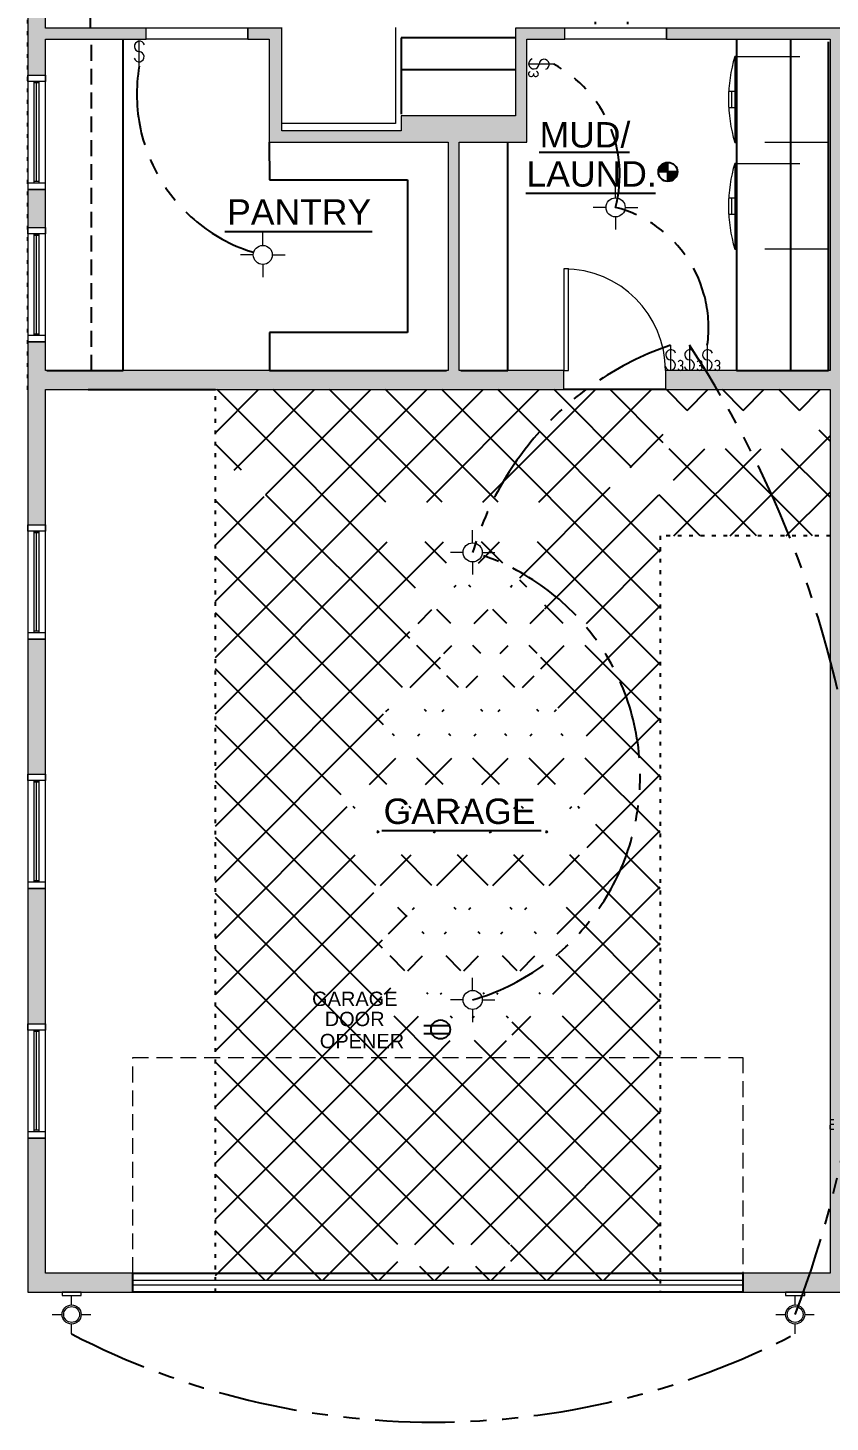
# Model space of a CAD drawing. Header units: inches. Extents: x -28708 to -16583, y 64755 to 66587.
# Drawn here: x -19912 to -19659.5, y 65619.4 to 66058.1 of the extents above; entities that cross this region are included whole.
import ezdxf

# ---------------------------------------------------------------- set-up
doc = ezdxf.new("R2010")
doc.units = ezdxf.units.IN
doc.header["$LTSCALE"] = 20
doc.header["$MEASUREMENT"] = 0
for name, pattern in [('Dashed Medium', [8, 2, -4, 2]), ('Dashed Small', [4, 1, -2, 1]), ('HIDDEN', [0.375, 0.25, -0.125]), ('PHANTOM', [2.5, 1.25, -0.25, 0.25, -0.25, 0.25, -0.25]), ('Solid', [0])]:
    doc.linetypes.add(name, pattern=pattern)
for name, color, linetype in [('BEAM', 1, 'HIDDEN'), ('CABINETS', 1, 'Continuous'), ('DOOR', 3, 'Continuous'), ('ELECTRICAL FIXTURES', 1, 'Continuous'), ('ELEVATION LINES', 8, 'HIDDEN'), ('HATCH', 9, 'Continuous'), ('OPENINGS', 1, 'HIDDEN'), ('SHELF', 1, 'Continuous'), ('TEXT', 3, 'Continuous'), ('WALL', 5, 'Continuous'), ('WINDOW', 2, 'Continuous')]:
    doc.layers.add(name, color=color, linetype=linetype)
for name, color, linetype, lineweight in [('Electrical', 1, 'Continuous', 25), ('FIXTURES_ INTERIOR', 1, 'Continuous', 5), ('SPWALL_OUTLINE', 7, 'Continuous', 0)]:
    doc.layers.add(name, color=color, linetype=linetype, lineweight=lineweight)
doc.styles.add('Arial', font='arial.ttf')

# ---------------------------------------------------------------- blocks, each defined once
blk = doc.blocks.new('A$C20AB7A1B')
at = {"layer": 'FIXTURES_ INTERIOR', "linetype": 'Solid'}
for p, q in [((7, 10), (7, 14)), ((4, 7), (0, 7)), ((10, 7), (14, 7)), ((7, 4), (7, 0))]:
    blk.add_line(p, q, dxfattribs=at)
blk.add_circle((7, 7), 3, dxfattribs=at)
blk = doc.blocks.new('A$C36670C99')
at = {"layer": 'FIXTURES_ INTERIOR', "color": 1, "linetype": 'Solid'}
for p, q in [((6.12, 12.12), (6.12, 9)), ((13.12, 9), (12.12, 9)), ((12.12, 9), (12.12, 3)), ((13.12, 3), (13.12, 9)), ((0, 6), (3.12, 6)), ((9.12, 6), (12.12, 6)), ((6.12, 3), (6.12, 0)), ((12.12, 3), (13.12, 3))]:
    blk.add_line(p, q, dxfattribs=at)
for radius in [3, 3, 2.5]:
    blk.add_circle((6.12, 6), radius, dxfattribs=at)
blk = doc.blocks.new('A$C2F242836')
at = {"layer": 'FIXTURES_ INTERIOR', "linetype": 'Solid'}
blk.add_line((1.62, 0), (1.62, 8), dxfattribs=at)
for centre, radius, start, end in [((1.53, 3.02), 1.61, 198.6673, 86.5257), ((1.7, 6.25), 1.63, 17.9114, 267.2774)]:
    blk.add_arc(centre, radius, start, end, dxfattribs=at)
blk = doc.blocks.new('A$C74785D02')
at = {"layer": 'FIXTURES_ INTERIOR', "linetype": 'Solid'}
for p, q in [((8, 3.92), (0, 3.92)), ((1.62, 0.92), (1.62, 0.54))]:
    blk.add_line(p, q, dxfattribs=at)
for centre, radius, start, end in [((1.75, 4), 1.63, 107.9114, 357.2774), ((4.98, 3.82), 1.61, 288.6673, 176.5257), ((0.87, 0.79), 0.792, 108.2098, 341.7902), ((2.38, 0.79), 0.792, 198.2098, 71.7902)]:
    blk.add_arc(centre, radius, start, end, dxfattribs=at)
blk = doc.blocks.new('A$C333D1DB0')
at = {"layer": 'ELECTRICAL FIXTURES', "linetype": 'Solid'}
for p, q in [((3, 4.5), (0.44, 4.5)), ((0.75, 4.88), (3, 4.88)), ((3, 5.25), (1.13, 5.25)), ((1.63, 5.63), (3, 5.63)), ((3, 0), (3, 6)), ((6, 3), (0, 3)), ((0.13, 3.75), (3, 3.75)), ((3, 3.38), (0.13, 3.38)), ((3, 4.13), (0.25, 4.13)), ((5.88, 2.63), (3, 2.63)), ((3, 2.25), (5.88, 2.25)), ((5.75, 1.88), (3, 1.88)), ((5.56, 1.5), (3, 1.5)), ((5.25, 1.13), (3, 1.13)), ((3, 0.75), (4.88, 0.75)), ((4.38, 0.38), (3, 0.38))]:
    blk.add_line(p, q, dxfattribs=at)
blk.add_circle((3, 3), 3, dxfattribs=at)
blk = doc.blocks.new('A$C0254429E')
at = {"layer": 'ELECTRICAL FIXTURES', "linetype": 'Solid'}
for p, q in [((0, 4.25), (7.87, 4.25)), ((0, 1.75), (7.87, 1.75))]:
    blk.add_line(p, q, dxfattribs=at)
blk.add_circle((5.25, 3), 3, dxfattribs=at)
blk = doc.blocks.new('A$C5BAE7CA6')
at = {"layer": 'WALL', "linetype": 'Continuous', "lineweight": 0}
for points in [[(0, 394.26), (3.96, 395.42), (5.5, 397.76), (5.5, 440.51), (0, 440.51)], [(0, 383.01), (5.5, 383.01), (5.5, 394.26), (3.96, 395.42), (0, 394.26)], [(37.22, 394.26), (37.22, 397.76), (5.5, 397.76), (3.96, 395.42), (5.5, 394.26)], [(75.97, 394.26), (79.97, 397.76), (69.22, 397.76), (69.22, 394.26)], [(75.97, 361.94), (79.97, 365.44), (79.97, 397.76), (75.97, 394.26)], [(168.97, 394.25), (168.97, 397.75), (153.5, 397.75), (157, 394.25)], [(153.5, 370.19), (157, 361.94), (157, 394.25), (153.5, 397.75)], [(252.5, 394.25), (258, 397.75), (200.97, 397.75), (200.97, 394.25)], [(258, 397.75), (252.5, 394.25), (252.5, 290.01), (253.83, 286.01), (258, 284.01)], [(132.25, 361.94), (133.42, 364.4), (132.25, 370.19), (117.51, 370.19), (117.51, 365.44), (117.51, 361.94)], [(157, 361.94), (153.5, 370.19), (132.25, 370.19), (133.42, 364.4), (135.75, 361.94)], [(117.51, 361.94), (117.51, 365.44), (79.97, 365.44), (75.97, 361.94)], [(132.25, 290.01), (133.42, 288.3), (135.75, 290.01), (135.75, 361.94), (133.42, 364.4), (132.25, 361.94)], [(0, 335.01), (5.5, 335.01), (5.5, 347.01), (0, 347.01)], [(0, 284.01), (4.17, 286.01), (5.5, 290.01), (5.5, 299.01), (0, 299.01)], [(132.25, 284.01), (133.42, 288.3), (132.25, 290.01), (5.5, 290.01), (4.17, 286.01), (5.5, 284.01)], [(168.69, 284.01), (168.69, 290.01), (135.75, 290.01), (133.42, 288.3), (132.25, 284.01)], [(252.5, 284.01), (253.83, 286.01), (252.5, 290.01), (200.69, 290.01), (200.69, 284.01)], [(0, 241.5), (5.5, 241.5), (5.5, 284.01), (4.17, 286.01), (0, 284.01)], [(258, 284.01), (253.83, 286.01), (252.5, 284.01), (252.5, 156.01), (256.67, 158.01), (258, 162.01)], [(0, 163), (5.5, 163), (5.5, 205.5), (0, 205.5)], [(258, 156.01), (256.67, 158.01), (252.5, 156.01), (252.5, 6.01), (258, 0.01)], [(0, 84.5), (5.5, 84.5), (5.5, 127), (0, 127)], [(0, 0.01), (5.5, 6.01), (5.5, 48.5), (0, 48.5)], [(33, 0.01), (33, 6.01), (5.5, 6.01), (0, 0.01)], [(258, 0.01), (252.5, 6.01), (225, 6.01), (225, 0.01)]]:
    blk.add_hatch(color=9, dxfattribs=at).paths.add_polyline_path(points, flags=0)
at = {"layer": 'BEAM', "color": 9, "linetype": 'Dashed Small', "ltscale": 0.04}
for p, q in [((178.5, 654.19), (178.5, 397.75)), ((188.72, 654.19), (188.72, 397.75))]:
    blk.add_line(p, q, dxfattribs=at)
at = {"layer": 'CABINETS', "color": 9, "linetype": 'Solid'}
for p, q in [((19.69, 397.76), (20, 434.51)), ((30.02, 290.01), (30.02, 394.26)), ((153.5, 394.71), (117.51, 394.71)), ((117.51, 394.71), (117.51, 370.69)), ((223, 394.25), (223, 290)), ((240, 394.25), (240, 290.01)), ((252, 290), (252, 393.44)), ((153.5, 384.69), (117.51, 384.69)), ((151.01, 290), (151.01, 361.94)), ((6, 290.01), (30.02, 290.01)), ((136.25, 290), (151.01, 290)), ((223, 290), (252, 290))]:
    blk.add_line(p, q, dxfattribs=at)
at = {"layer": 'CABINETS', "color": 9, "linetype": 'HIDDEN'}
blk.add_line((20.02, 290.01), (20.02, 394.26), dxfattribs=at)
at = {"layer": 'DOOR', "color": 9, "linetype": 'ByBlock', "lineweight": -2}
for p, q in [((200.69, 284.01), (168.69, 284.01)), ((33, 6.01), (225, 6.01)), ((33, 0.01), (33, 6.01)), ((225, 6.01), (225, 0.01)), ((225, 0.01), (33, 0.01))]:
    blk.add_line(p, q, dxfattribs=at)
at = {"layer": 'DOOR', "color": 9, "linetype": 'Continuous', "lineweight": 0}
for points in [[(168.69, 290.01), (170.19, 290.01), (170.19, 322.01), (168.69, 322.01)], [(225, 3.76), (225, 2.26), (33, 2.26), (33, 3.76)]]:
    blk.add_lwpolyline(points, close=True, dxfattribs=at)
at = {"layer": 'DOOR', "color": 9, "linetype": 'HIDDEN', "lineweight": 0}
blk.add_lwpolyline([(33, 6.01), (33, 73.89), (225, 73.89), (225, 6.01)], dxfattribs=at)
at = {"layer": 'DOOR', "color": 9, "linetype": 'Continuous', "lineweight": 0}
blk.add_arc((168.69, 290.01), 32, 0, 90, dxfattribs=at)
at = {"layer": 'FIXTURES_ INTERIOR', "color": 9, "linetype": 'Solid'}
for p, q in [((79.97, 367.77), (79.97, 398.01)), ((115.72, 398.01), (115.72, 367.77)), ((223, 388.82), (222.5, 388.82)), ((222.5, 388.82), (222.5, 361.82)), ((223, 377.82), (220.57, 377.82)), ((221.5, 377.82), (221.5, 372.82)), ((220.57, 372.82), (223, 372.82)), ((115.72, 367.77), (79.97, 367.77)), ((222.5, 361.82), (223, 361.82)), ((223, 355.22), (222.5, 355.22)), ((222.5, 355.22), (222.5, 328.22)), ((223, 344.22), (220.57, 344.22)), ((221.5, 344.22), (221.5, 339.22)), ((220.57, 339.22), (223, 339.22)), ((222.5, 328.22), (223, 328.22))]:
    blk.add_line(p, q, dxfattribs=at)
at = {"layer": 'FIXTURES_ INTERIOR', "color": 9, "linetype": 'Dashed Small'}
for p, q in [((223, 361.82), (223, 388.82)), ((223, 388.82), (252, 388.82)), ((252, 388.82), (252, 361.82)), ((252, 361.82), (223, 361.82)), ((223, 328.22), (223, 355.22)), ((223, 355.22), (252, 355.22)), ((252, 355.22), (252, 328.22)), ((252, 328.22), (223, 328.22))]:
    blk.add_line(p, q, dxfattribs=at)
at = {"layer": 'FIXTURES_ INTERIOR', "color": 9, "linetype": 'Solid'}
for centre in [(267.06, 375.32), (267.06, 341.72)]:
    blk.add_arc(centre, 46.56, 163.1461, 196.8539, dxfattribs=at)
at = {"layer": 'HATCH', "color": 9, "linetype": 'ByBlock', "lineweight": -2}
for p, q in [((59.02, 270.44), (72.58, 284.01)), ((59.02, 217.41), (125.61, 284.01)), ((59.02, 199.73), (143.29, 284.01)), ((121.98, 221.57), (59.54, 284.01)), ((64.92, 258.67), (90.26, 284.01)), ((74.94, 251.02), (107.93, 284.01)), ((112.67, 248.56), (77.22, 284.01)), ((130.35, 248.56), (94.9, 284.01)), ((148.02, 248.56), (112.58, 284.01)), ((125.52, 248.56), (160.97, 284.01)), ((199.02, 215.24), (130.25, 284.01)), ((143.2, 248.56), (178.64, 284.01)), ((199.02, 232.92), (147.93, 284.01)), ((160.87, 248.56), (196.32, 284.01)), ((190.04, 259.57), (165.61, 284.01)), ((199.97, 267.32), (183.29, 284.01)), ((207.48, 277.49), (200.97, 284.01)), ((207.48, 277.49), (214, 284.01)), ((225.16, 277.49), (218.64, 284.01)), ((225.16, 277.49), (231.68, 284.01)), ((242.84, 277.49), (236.32, 284.01)), ((242.84, 277.49), (249.35, 284.01)), ((189.57, 259.57), (199.97, 269.98)), ((221.03, 238), (252.5, 269.47)), ((252.5, 267.83), (249.07, 271.26)), ((67.2, 258.67), (59.02, 266.86)), ((229.29, 238), (201.86, 265.44)), ((203.24, 255.57), (213.11, 265.44)), ((203.35, 238), (230.79, 265.44)), ((246.97, 238), (219.53, 265.44)), ((252.5, 250.15), (237.21, 265.44)), ((59.02, 235.09), (74.36, 250.43)), ((120.2, 205.68), (74.94, 250.93)), ((154.82, 224.83), (183.29, 253.29)), ((162.73, 215.06), (198.58, 250.91)), ((211.62, 238), (198.71, 250.91)), ((238.7, 238), (252.5, 251.79)), ((117.89, 190.3), (59.02, 249.18)), ((59.02, 182.05), (113.11, 236.15)), ((59.02, 164.38), (130.79, 236.15)), ((131.77, 229.46), (125.08, 236.15)), ((141.78, 229.46), (148.47, 236.15)), ((149.44, 229.46), (142.76, 236.15)), ((199.02, 197.57), (160.43, 236.15)), ((175.82, 210.47), (199.02, 233.67)), ((111.97, 178.54), (59.02, 231.5)), ((157.05, 221.86), (154.82, 224.08)), ((134.17, 221.86), (134.8, 222.48)), ((139.37, 221.86), (138.75, 222.48)), ((151.85, 221.86), (152.47, 222.48)), ((168.43, 210.47), (162.73, 216.18)), ((166.93, 183.9), (199.02, 215.99)), ((113.03, 159.81), (59.02, 213.82)), ((122.79, 210.47), (127.19, 214.88)), ((133.08, 210.47), (128.67, 214.88)), ((140.47, 210.47), (144.87, 214.88)), ((150.75, 210.47), (146.35, 214.88)), ((158.14, 210.47), (162.55, 214.88)), ((59.02, 146.7), (120.2, 207.88)), ((129.82, 196.05), (122.38, 203.49)), ((130.97, 200.98), (133.48, 203.49)), ((142.57, 200.98), (140.06, 203.49)), ((148.65, 200.98), (151.16, 203.49)), ((160.25, 200.98), (157.74, 203.49)), ((161.48, 196.13), (168.84, 203.49)), ((199.02, 179.89), (175.42, 203.49)), ((120.3, 190.3), (129.82, 199.83)), ((199.02, 162.21), (161.48, 199.74)), ((175.8, 175.1), (199.02, 198.31)), ((98.61, 156.55), (59.02, 196.14)), ((135.57, 190.3), (131.88, 193.99)), ((137.97, 190.3), (141.67, 193.99)), ((153.25, 190.3), (149.56, 193.99)), ((155.65, 190.3), (159.34, 193.99)), ((59.02, 129.02), (111.97, 181.98)), ((112.7, 182.7), (113.61, 183.61)), ((125.49, 182.7), (124.87, 183.32)), ((130.37, 182.7), (130.99, 183.32)), ((143.17, 182.7), (142.55, 183.32)), ((148.05, 182.7), (148.67, 183.32)), ((160.85, 182.7), (160.23, 183.32)), ((165.73, 182.7), (166.35, 183.32)), ((175.09, 156.71), (199.02, 180.63)), ((109.48, 128), (59.02, 178.47)), ((115.42, 175.1), (114.8, 175.72)), ((122.77, 175.1), (123.39, 175.72)), ((133.1, 175.1), (132.48, 175.72)), ((140.45, 175.1), (141.07, 175.72)), ((150.77, 175.1), (150.16, 175.72)), ((158.12, 175.1), (158.74, 175.72)), ((168.45, 175.1), (167.83, 175.72)), ((107.48, 159.81), (115.78, 168.11)), ((130.71, 159.81), (122.4, 168.11)), ((125.15, 159.81), (133.46, 168.11)), ((148.39, 159.81), (140.08, 168.11)), ((142.83, 159.81), (151.14, 168.11)), ((166.07, 159.81), (157.76, 168.11)), ((160.51, 159.81), (168.82, 168.11)), ((199.02, 144.53), (175.44, 168.11)), ((175.99, 139.93), (199.02, 162.96)), ((111.58, 108.23), (59.02, 160.79)), ((59.02, 111.34), (100.49, 152.82)), ((102.96, 152.2), (102.34, 152.82)), ((117.55, 152.2), (118.17, 152.82)), ((120.64, 152.2), (120.02, 152.82)), ((135.23, 152.2), (135.85, 152.82)), ((138.31, 152.2), (137.7, 152.82)), ((152.91, 152.2), (153.53, 152.82)), ((155.99, 152.2), (155.37, 152.82)), ((170.58, 152.2), (171.2, 152.82)), ((173.67, 152.2), (173.05, 152.82)), ((110.56, 144.6), (109.94, 145.22)), ((109.95, 144.6), (110.57, 145.22)), ((127.62, 144.6), (128.24, 145.22)), ((128.24, 144.6), (127.62, 145.22)), ((145.3, 144.6), (145.92, 145.22)), ((145.92, 144.6), (145.3, 145.22)), ((162.98, 144.6), (163.6, 145.22)), ((163.6, 144.6), (162.98, 145.22)), ((166.54, 112.8), (199.02, 145.28)), ((199.02, 126.86), (178.73, 147.14)), ((111.43, 90.7), (59.02, 143.11)), ((59.02, 93.67), (102.96, 137.61)), ((111.03, 128), (120.64, 137.61)), ((127.16, 128), (117.55, 137.61)), ((128.71, 128), (138.32, 137.61)), ((144.84, 128), (135.23, 137.61)), ((146.38, 128), (156, 137.61)), ((162.51, 128), (152.9, 137.61)), ((164.06, 128), (173.67, 137.61)), ((199.02, 109.18), (170.58, 137.61)), ((165.24, 93.82), (199.02, 127.6)), ((59.02, 75.99), (108.86, 125.84)), ((110.56, 73.89), (59.02, 125.43)), ((113.5, 112.8), (119.41, 118.7)), ((119.41, 118.08), (116.46, 121.02)), ((121.1, 120.4), (121.73, 121.02)), ((134.76, 120.4), (134.14, 121.02)), ((138.78, 120.4), (139.4, 121.02)), ((152.44, 120.4), (151.82, 121.02)), ((156.46, 120.4), (157.08, 121.02)), ((199.02, 91.5), (169.5, 121.02)), ((74.59, 73.89), (111.58, 110.87)), ((124.69, 112.8), (124.07, 113.42)), ((131.18, 112.8), (131.8, 113.42)), ((142.36, 112.8), (141.74, 113.42)), ((148.86, 112.8), (149.48, 113.42)), ((160.04, 112.8), (159.42, 113.42)), ((162.98, 73.89), (199.02, 109.92)), ((92.89, 73.89), (59.02, 107.76)), ((118.62, 101.18), (113.99, 105.81)), ((119.57, 101.18), (124.2, 105.81)), ((136.3, 101.18), (131.67, 105.81)), ((137.25, 101.18), (141.87, 105.81)), ((153.98, 101.18), (149.35, 105.81)), ((154.92, 101.18), (159.55, 105.81)), ((198.95, 73.89), (167.03, 105.81)), ((92.27, 73.89), (111.43, 93.05)), ((112.21, 93.82), (114.22, 95.84)), ((125.98, 93.82), (125.61, 94.2)), ((129.88, 93.82), (130.26, 94.2)), ((143.66, 93.82), (143.28, 94.2)), ((147.56, 93.82), (147.94, 94.2)), ((161.34, 93.82), (160.96, 94.2)), ((180.66, 73.89), (199.02, 92.24)), ((75.21, 73.89), (59.02, 90.08)), ((109.95, 73.89), (122.9, 86.84)), ((128.24, 73.89), (115.29, 86.84)), ((133.6, 86.21), (132.97, 86.84)), ((139.95, 86.21), (140.58, 86.84)), ((151.28, 86.21), (150.64, 86.84)), ((152.45, 81.04), (158.25, 86.84)), ((163.6, 73.89), (152.45, 85.03)), ((181.27, 73.89), (168.32, 86.84)), ((127.63, 73.89), (132.96, 79.22)), ((145.92, 73.89), (140.58, 79.22)), ((145.3, 73.89), (150.64, 79.22)), ((59.02, 58.31), (74.59, 73.89)), ((59.02, 40.63), (92.27, 73.89)), ((59.02, 22.96), (109.95, 73.89)), ((59.02, 5.28), (127.63, 73.89)), ((116.43, 14.99), (59.02, 72.4)), ((75.17, 3.76), (145.3, 73.89)), ((134.03, 15.06), (75.21, 73.89)), ((92.85, 3.76), (162.98, 73.89)), ((151.71, 15.06), (92.89, 73.89)), ((180.7, 3.76), (110.56, 73.89)), ((121.83, 15.06), (180.66, 73.89)), ((198.37, 3.76), (128.24, 73.89)), ((139.51, 15.06), (198.34, 73.89)), ((199.02, 20.79), (145.92, 73.89)), ((199.02, 38.47), (163.6, 73.89)), ((199.02, 56.14), (181.27, 73.89)), ((198.34, 73.89), (199.02, 74.57)), ((199.02, 73.82), (198.95, 73.89)), ((109.98, 3.76), (59.02, 54.72)), ((151.96, 9.83), (199.02, 56.89)), ((92.31, 3.76), (59.02, 37.05)), ((163.56, 3.76), (199.02, 39.21)), ((74.63, 3.76), (59.02, 19.37)), ((181.24, 3.76), (199.02, 21.53)), ((163.02, 3.76), (151.96, 14.82)), ((110.53, 3.76), (116.43, 9.66)), ((127.66, 3.76), (123.34, 8.08)), ((128.2, 3.76), (132.53, 8.08)), ((145.34, 3.76), (141.02, 8.08)), ((145.88, 3.76), (150.2, 8.08)), ((198.91, 3.76), (199.02, 3.86))]:
    blk.add_line(p, q, dxfattribs=at)
at = {"layer": 'HATCH', "color": 9, "linetype": 'Solid'}
blk.add_solid([(252.5, 56.26), (252.5, 50.76), (258, 56.26), (258, 50.76)], dxfattribs=at)
at = {"layer": 'OPENINGS', "color": 9, "linetype": 'Continuous', "lineweight": 0}
for p, q in [((69.22, 397.76), (37.22, 397.76)), ((37.22, 394.26), (37.22, 397.76)), ((69.22, 394.26), (69.22, 397.76)), ((200.97, 397.75), (168.97, 397.75)), ((168.97, 394.25), (168.97, 397.75)), ((200.97, 394.25), (200.97, 397.75)), ((69.22, 394.26), (37.22, 394.26)), ((200.97, 394.25), (168.97, 394.25))]:
    blk.add_line(p, q, dxfattribs=at)
at = {"layer": 'SHELF', "color": 9, "linetype": 'Solid'}
for p, q in [((75.97, 361.94), (76.02, 350.01)), ((76.02, 350.01), (119.51, 350.01)), ((119.51, 350.01), (119.51, 302.01)), ((119.51, 302.01), (76.02, 302.01)), ((76.02, 302.01), (76.02, 290)), ((76.02, 290), (131.75, 290))]:
    blk.add_line(p, q, dxfattribs=at)
at = {"layer": 'SPWALL_OUTLINE', "color": 9, "linetype": 'Dashed Medium', "ltscale": 0.03}
for p, q in [((252.5, 54.35), (440.25, 54.35)), ((252.5, 51.35), (252.5, 54.35)), ((252.5, 52.86), (440.25, 52.86)), ((252.5, 52.85), (407.25, 52.85)), ((252.5, 51.35), (440.25, 51.35))]:
    blk.add_line(p, q, dxfattribs=at)
at = {"layer": 'SPWALL_OUTLINE', "color": 9, "linetype": 'Dashed Small', "ltscale": 0.03}
blk.add_line((252.5, 52.85), (252.5, 52.86), dxfattribs=at)
at = {"layer": 'WALL', "color": 9, "linetype": 'Dashed Medium', "ltscale": 0.03}
for p, q in [((0.02, 284), (0.02, 452)), ((59.02, 0), (59.02, 284)), ((252.52, 238), (199.02, 238)), ((199.02, 238), (199.02, 0)), ((199.02, 0), (59.02, 0))]:
    blk.add_line(p, q, dxfattribs=at)
at = {"layer": 'WALL', "color": 9, "linetype": 'Continuous', "lineweight": 0}
for p, q in [((0, 440.51), (0, 394.26)), ((5.5, 397.76), (5.5, 440.51)), ((37.22, 397.76), (5.5, 397.76)), ((37.22, 394.26), (37.22, 397.76)), ((79.97, 397.76), (69.22, 397.76)), ((69.22, 397.76), (69.22, 394.26)), ((79.97, 365.44), (79.97, 397.76)), ((168.97, 397.75), (153.5, 397.75)), ((153.5, 397.75), (153.5, 370.19)), ((168.97, 394.25), (168.97, 397.75)), ((258, 397.75), (200.97, 397.75)), ((200.97, 397.75), (200.97, 394.25)), ((0, 394.26), (0, 383.01)), ((5.5, 383.01), (5.5, 394.26)), ((5.5, 394.26), (37.22, 394.26)), ((69.22, 394.26), (75.97, 394.26)), ((75.97, 394.26), (75.97, 361.94)), ((157, 394.25), (168.97, 394.25)), ((157, 361.94), (157, 394.25)), ((200.97, 394.25), (252.5, 394.25)), ((252.5, 394.25), (252.5, 290.01)), ((0, 383.01), (5.5, 383.01)), ((0, 383.01), (0, 347.01)), ((5.5, 347.01), (5.5, 383.01)), ((132.25, 370.19), (117.51, 370.19)), ((117.51, 370.19), (117.51, 365.44)), ((153.5, 370.19), (132.25, 370.19)), ((117.51, 365.44), (79.97, 365.44)), ((75.97, 361.94), (117.51, 361.94)), ((117.51, 361.94), (132.25, 361.94)), ((132.25, 361.94), (132.25, 290.01)), ((135.75, 290.01), (135.75, 361.94)), ((135.75, 361.94), (157, 361.94)), ((5.5, 347.01), (0, 347.01)), ((0, 347.01), (0, 335.01)), ((5.5, 335.01), (5.5, 347.01)), ((0, 335.01), (5.5, 335.01)), ((0, 335.01), (0, 299.01)), ((5.5, 299.01), (5.5, 335.01)), ((5.5, 299.01), (0, 299.01)), ((0, 299.01), (0, 284.01)), ((5.5, 290.01), (5.5, 299.01)), ((132.25, 290.01), (5.5, 290.01)), ((168.69, 290.01), (135.75, 290.01)), ((168.69, 284.01), (168.69, 290.01)), ((252.5, 290.01), (200.69, 290.01)), ((200.69, 290.01), (200.69, 284.01)), ((0, 284.01), (0, 241.5)), ((5.5, 241.5), (5.5, 284.01)), ((5.5, 284.01), (132.25, 284.01)), ((132.25, 284.01), (168.69, 284.01)), ((200.69, 284.01), (252.5, 284.01)), ((252.5, 284.01), (252.5, 156.01)), ((0, 241.5), (5.5, 241.5)), ((0, 241.5), (0, 205.5)), ((5.5, 205.5), (5.5, 241.5)), ((5.5, 205.5), (0, 205.5)), ((0, 205.5), (0, 163)), ((5.5, 163), (5.5, 205.5)), ((0, 163), (5.5, 163)), ((0, 163), (0, 127)), ((5.5, 127), (5.5, 163)), ((252.5, 156.01), (252.5, 6.01)), ((5.5, 127), (0, 127)), ((0, 127), (0, 84.5)), ((5.5, 84.5), (5.5, 127)), ((0, 84.5), (5.5, 84.5)), ((0, 84.5), (0, 48.5)), ((5.5, 48.5), (5.5, 84.5)), ((5.5, 48.5), (0, 48.5)), ((0, 48.5), (0, 0.01)), ((5.5, 6.01), (5.5, 48.5)), ((33, 6.01), (5.5, 6.01)), ((33, 0.01), (33, 6.01)), ((252.5, 6.01), (225, 6.01)), ((225, 6.01), (225, 0.01)), ((0, 0.01), (33, 0.01)), ((225, 0.01), (258, 0.01))]:
    blk.add_line(p, q, dxfattribs=at)
at = {"layer": 'WALL', "color": 9, "linetype": 'Dashed Medium'}
blk.add_line((59.02, 284), (0.02, 284), dxfattribs=at)
at = {"layer": 'WINDOW', "color": 9, "linetype": 'Continuous', "lineweight": 0}
for p, q in [((3.5, 380.51), (2, 380.51)), ((2.75, 349.51), (2.75, 380.51)), ((3.5, 349.51), (2, 349.51)), ((3.5, 332.51), (2, 332.51)), ((2.75, 301.51), (2.75, 332.51)), ((3.5, 301.51), (2, 301.51)), ((3.5, 239), (2, 239)), ((2.75, 208), (2.75, 239)), ((3.5, 208), (2, 208)), ((3.5, 160.5), (2, 160.5)), ((2.75, 129.5), (2.75, 160.5)), ((3.5, 129.5), (2, 129.5)), ((3.5, 82), (2, 82)), ((2.75, 51), (2.75, 82)), ((3.5, 51), (2, 51))]:
    blk.add_line(p, q, dxfattribs=at)
for points in [[(0, 381.01), (0, 383.01), (5.5, 383.01), (5.5, 381.01)], [(3.5, 349.01), (2, 349.01), (2, 381.01), (3.5, 381.01)], [(0, 349.01), (0, 347.01), (5.5, 347.01), (5.5, 349.01)], [(0, 333.01), (0, 335.01), (5.5, 335.01), (5.5, 333.01)], [(3.5, 301.01), (2, 301.01), (2, 333.01), (3.5, 333.01)], [(0, 301.01), (0, 299.01), (5.5, 299.01), (5.5, 301.01)], [(0, 239.5), (0, 241.5), (5.5, 241.5), (5.5, 239.5)], [(3.5, 207.5), (2, 207.5), (2, 239.5), (3.5, 239.5)], [(0, 207.5), (0, 205.5), (5.5, 205.5), (5.5, 207.5)], [(0, 161), (0, 163), (5.5, 163), (5.5, 161)], [(3.5, 129), (2, 129), (2, 161), (3.5, 161)], [(0, 129), (0, 127), (5.5, 127), (5.5, 129)], [(0, 82.5), (0, 84.5), (5.5, 84.5), (5.5, 82.5)], [(3.5, 50.5), (2, 50.5), (2, 82.5), (3.5, 82.5)], [(0, 50.5), (0, 48.5), (5.5, 48.5), (5.5, 50.5)]]:
    blk.add_lwpolyline(points, close=True, dxfattribs=at)

msp = doc.modelspace()

# ---------------------------------------------------------------- linework, layer by layer
at = {"layer": 'Electrical', "linetype": 'PHANTOM'}
for centre, radius, start, end in [((-19825.6973, 66037.1024), 51.954, 170.149374, 256.281908), ((-19765.3804, 66011.7461), 39.7119, 345.19603, 61.527637), ((-19736.7928, 65963.7734), 39.0763, 351.835814, 75.466373), ((-19678.1771, 65865.7857), 97.6649, 108.828902, 163.797941), ((-19984.4522, 65773.3125), 336.1774, 339.070606, 33.36987), ((-19792.6505, 65822.6226), 73.3903, 286.372661, 73.627339), ((-19784.318, 65866.9044), 247.546, 242.615123, 297.384877)]:
    msp.add_arc(centre, radius, start, end, dxfattribs=at)
at = {"layer": 'TEXT', "color": 9, "linetype": 'Solid'}
for p, q in [((-19751.0118, 66018.9159), (-19722.6354, 66018.9159)), ((-19755.2725, 66006.0397), (-19714.3819, 66006.0397)), ((-19849.9487, 65994.0224), (-19803.6151, 65994.0224)), ((-19800.5195, 65805.4666), (-19750.3954, 65805.4666))]:
    msp.add_line(p, q, dxfattribs=at)

# ---------------------------------------------------------------- block references
at = {"layer": 'ELECTRICAL FIXTURES', "linetype": 'ByBlock', "lineweight": -2}
for name, p in [('A$C2F242836', (-19878.5101, 66045.9906)), ('A$C74785D02', (-19754.4553, 66042.7583)), ('A$C333D1DB0', (-19713.517, 66009.7517)), ('A$C20AB7A1B', (-19733.9868, 65994.5992)), ('A$C20AB7A1B', (-19845.018, 65979.6304)), ('A$C20AB7A1B', (-19778.9631, 65886.0367)), ('A$C20AB7A1B', (-19778.9631, 65745.2084)), ('A$C0254429E', (-19787.3176, 65739.91))]:
    msp.add_blockref(name, p, dxfattribs=at)
at = {"layer": 'ELECTRICAL FIXTURES', "linetype": 'ByBlock', "lineweight": -2, "rotation": 90}
for name, p in [('A$C74785D02', (-19705.7786, 65950.2242)), ('A$C74785D02', (-19699.7786, 65950.2241)), ('A$C74785D02', (-19694.1934, 65950.2241)), ('A$C36670C99', (-19892.1806, 65647.0993)), ('A$C36670C99', (-19664.4554, 65647.0993))]:
    msp.add_blockref(name, p, dxfattribs=at)
at = {"layer": 'ELEVATION LINES', "color": 6, "linetype": 'ByBlock', "lineweight": -2}
msp.add_blockref('A$C5BAE7CA6', (-19911.9555, 65660.2192), dxfattribs=at)

# ---------------------------------------------------------------- texts
at = {"layer": 'TEXT', "color": 9, "linetype": 'Solid', "style": 'Arial'}
for s, p in [('MUD/', (-19750.8864, 66020.4309)), ('LAUND.', (-19755.008, 66008.1162))]:
    msp.add_text(s, height=8, dxfattribs=at).set_placement(p)
for s, height, p in [('PANTRY', 8, (-19849.2384, 65996.1317)), ('GARAGE', 8, (-19800.0015, 65807.5682)), ('GARAGE', 4.5, (-19822.5024, 65750.3048)), ('DOOR', 4.5, (-19818.5312, 65743.9709)), ('OPENER', 4.5, (-19820.0753, 65737.0198))]:
    msp.add_text(s, height=height, rotation=360, dxfattribs=at).set_placement(p)

doc.saveas('drawing.dxf')
